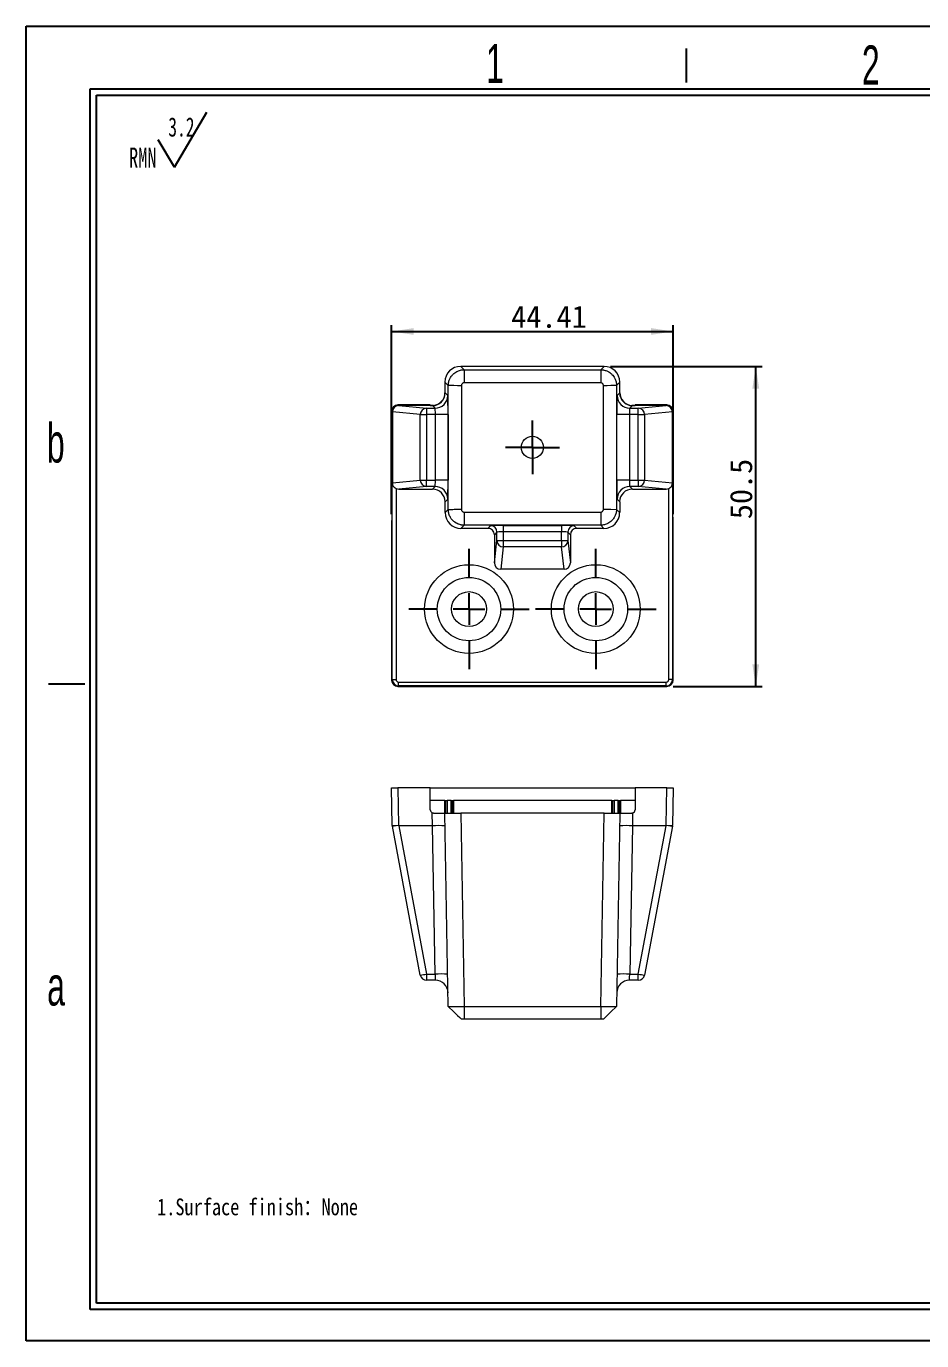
# Model space of a CAD drawing. Header units: millimetres. Extents: x 2 to 295, y 1 to 209.
# Drawn here: x 1.6 to 142.8, y 1.3 to 208.7 of the extents above; entities that cross this region are included whole.
import ezdxf

# ---------------------------------------------------------------- set-up
doc = ezdxf.new("R2010")
doc.units = ezdxf.units.MM
doc.layers.add('SLD-0', color=179, linetype='Continuous')
doc.styles.add('SLDTEXTSTYLE0', font='SIMSUN.TTC', dxfattribs={"width": 0.67})
doc.styles.add('SLDTEXTSTYLE15', font='SIMSUN.TTC')
doc.styles.add('SLDTEXTSTYLE5', font='SIMSUN.TTC', dxfattribs={"width": 0.8, "bigfont": 'bigfont'})
doc.styles.add('SLDTEXTSTYLE8', font='GOTHIC.TTF', dxfattribs={"width": 0.61171})
doc.dimstyles.new('SLDDIMSTYLE0', dxfattribs={"dimtxt": 3.5, "dimasz": 3.5, "dimexe": 0, "dimexo": 0.0625, "dimgap": 0.875, "dimtad": 2, "dimrnd": 1e-09, "dimzin": 12, "dimdsep": 46, "dimtxsty": 'SLDTEXTSTYLE0', "dimsah": 1, "dimcen": 0.09, "dimadec": 0, "dimazin": 3, "dimtfac": 1, "dimtofl": 0, "dimtmove": 0, "dimatfit": 3, "dimfxl": 0, "dimfrac": 2, "dimtolj": 1, "dimtzin": 12, "dimarcsym": 0})

# ---------------------------------------------------------------- blocks, each defined once
blk = doc.blocks.new('SW_NOTE_0')
at = {"layer": 'SLD-0', "color": 0}
for q in [(12.27, 9.26), (4.6, 4.92)]:
    blk.add_line((7.16, 0.59), q, dxfattribs=at)
at = {"layer": 'SLD-0', "color": 0, "attachment_point": 1, "style": 'SLDTEXTSTYLE0'}
for s, insert, char_height in [('3.2', (6.19, 8.45), 3.032), ('RMN', (0, 3.69), 3.175)]:
    blk.add_mtext(s, dxfattribs=dict(at, insert=insert, char_height=char_height))
blk = doc.blocks.new('_D')
at = {"layer": 'SLD-0', "color": 5}
for p, q in [((59.21, 131.72), (59.21, 161.52)), ((59.21, 160.52), (103.62, 160.52)), ((103.62, 131.72), (103.62, 161.52))]:
    blk.add_line(p, q, dxfattribs=at)
for points in [[(59.21, 160.52), (62.71, 159.99), (62.71, 161.06)], [(103.62, 160.52), (100.12, 161.06), (100.12, 159.99)]]:
    blk.add_solid(points, dxfattribs=at)
at = {"layer": 'SLD-0', "color": 5, "insert": (78.08, 164.6), "char_height": 3.5, "attachment_point": 1, "style": 'SLDTEXTSTYLE15'}
blk.add_mtext('44.41', dxfattribs=at)
blk = doc.blocks.new('_D_1')
at = {"layer": 'SLD-0', "color": 5}
for p, q in [((93.72, 155.02), (117.65, 155.02)), ((116.65, 104.52), (116.65, 155.02)), ((103.62, 104.52), (117.65, 104.52))]:
    blk.add_line(p, q, dxfattribs=at)
for points in [[(116.65, 155.02), (116.11, 151.52), (117.19, 151.52)], [(116.65, 104.52), (117.19, 108.02), (116.11, 108.02)]]:
    blk.add_solid(points, dxfattribs=at)
at = {"layer": 'SLD-0', "color": 5, "insert": (112.58, 130.91), "char_height": 3.5, "attachment_point": 1, "rotation": 90, "style": 'SLDTEXTSTYLE15'}
blk.add_mtext('50.5', dxfattribs=at)
blk = doc.blocks.new('SW_CENTERMARKSYMBOL_0')
at = {"layer": 'SLD-0', "color": 0}
for p, q in [((0, 5), (0, 9.5)), ((0, 0), (0, 2.5)), ((-5, 0), (-9.5, 0)), ((0, 0), (-2.5, 0)), ((0, 0), (0, -2.5)), ((0, 0), (2.5, 0)), ((5, 0), (9.5, 0)), ((0, -5), (0, -9.5))]:
    blk.add_line(p, q, dxfattribs=at)
blk = doc.blocks.new('SW_CENTERMARKSYMBOL_1')
at = {"layer": 'SLD-0', "color": 0}
for p, q in [((0, 5), (0, 9.5)), ((0, 0), (0, 2.5)), ((-5, 0), (-9.5, 0)), ((0, 0), (-2.5, 0)), ((0, 0), (0, -2.5)), ((0, 0), (2.5, 0)), ((5, 0), (9.5, 0)), ((0, -5), (0, -9.5))]:
    blk.add_line(p, q, dxfattribs=at)
blk = doc.blocks.new('SW_CENTERMARKSYMBOL_2')
at = {"layer": 'SLD-0', "color": 0}
for p, q in [((0, 2.5), (0, 4.25)), ((0, 0), (0, 2.5)), ((-2.5, 0), (-4.25, 0)), ((0, 0), (-2.5, 0)), ((0, 0), (0, -2.5)), ((0, 0), (2.5, 0)), ((2.5, 0), (4.25, 0)), ((0, -2.5), (0, -4.25))]:
    blk.add_line(p, q, dxfattribs=at)

msp = doc.modelspace()

# ---------------------------------------------------------------- linework, layer by layer
at = {"color": 7, "linetype": 'Continuous', "lineweight": 15}
for p, q in [((70.117, 155.023), (70.65, 154.49)), ((92.718, 155.023), (70.117, 155.023)), ((70.65, 154.49), (70.65, 152.419)), ((70.65, 154.49), (92.186, 154.49)), ((92.186, 154.49), (92.718, 155.023)), ((92.186, 154.49), (92.186, 152.419)), ((68.15, 151.991), (67.618, 152.523)), ((67.618, 152.523), (67.618, 150.857)), ((68.15, 151.991), (68.151, 152.065)), ((68.15, 132.455), (68.15, 151.991)), ((70.221, 151.991), (70.221, 151.991)), ((70.221, 151.991), (70.221, 132.455)), ((92.186, 152.419), (70.65, 152.419)), ((92.615, 151.991), (92.615, 151.991)), ((92.615, 132.455), (92.615, 151.991)), ((94.684, 152.065), (94.685, 151.991)), ((95.218, 152.523), (94.685, 151.991)), ((94.685, 151.991), (94.685, 132.455)), ((95.218, 150.857), (95.218, 152.523)), ((67.618, 150.857), (67.653, 150.822)), ((67.653, 150.822), (68.061, 150.414)), ((94.774, 150.414), (95.183, 150.822)), ((95.183, 150.822), (95.218, 150.857)), ((59.317, 147.824), (59.213, 147.927)), ((59.213, 147.927), (59.213, 142.723)), ((59.317, 147.824), (59.327, 147.824)), ((59.317, 136.655), (59.317, 147.824)), ((63.736, 147.414), (59.327, 147.825)), ((59.327, 147.824), (59.327, 136.655)), ((60.213, 148.927), (60.316, 148.824)), ((65.314, 148.927), (60.213, 148.927)), ((60.316, 148.824), (60.332, 148.823)), ((60.332, 148.823), (64.719, 148.414)), ((65.653, 148.823), (60.332, 148.823)), ((63.736, 147.414), (64.719, 147.414)), ((63.736, 137.066), (63.736, 147.414)), ((64.719, 148.414), (64.719, 147.414)), ((64.719, 148.414), (66.061, 148.414)), ((66.113, 147.414), (64.719, 147.414)), ((64.719, 147.414), (64.719, 137.066)), ((65.314, 148.866), (65.314, 148.927)), ((65.653, 148.823), (65.617, 148.858)), ((66.061, 148.414), (65.653, 148.823)), ((68.113, 147.414), (66.113, 147.414)), ((66.113, 137.066), (66.113, 147.414)), ((68.113, 147.414), (68.113, 137.066)), ((94.723, 137.066), (94.723, 147.414)), ((96.723, 147.414), (94.723, 147.414)), ((96.723, 147.414), (96.723, 137.066)), ((98.116, 147.414), (96.723, 147.414)), ((97.182, 148.823), (96.774, 148.414)), ((96.774, 148.414), (98.116, 148.414)), ((97.218, 148.858), (97.182, 148.823)), ((102.504, 148.823), (97.182, 148.823)), ((97.622, 148.927), (97.622, 148.866)), ((102.623, 148.927), (97.622, 148.927)), ((98.116, 148.414), (102.504, 148.823)), ((98.116, 147.414), (98.116, 148.414)), ((98.116, 137.066), (98.116, 147.414)), ((98.116, 147.414), (99.099, 147.414)), ((103.508, 147.825), (99.099, 147.414)), ((99.099, 147.414), (99.099, 137.066)), ((102.504, 148.823), (102.519, 148.824)), ((102.519, 148.824), (102.623, 148.927)), ((103.508, 136.655), (103.508, 147.824)), ((103.519, 147.824), (103.508, 147.824)), ((103.622, 147.927), (103.519, 147.824)), ((103.519, 147.824), (103.519, 136.655)), ((103.622, 142.723), (103.622, 147.927)), ((59.274, 142.723), (59.213, 142.723)), ((59.283, 131.223), (59.283, 142.223)), ((103.553, 131.223), (103.553, 142.223)), ((103.622, 142.723), (103.561, 142.723)), ((59.327, 136.655), (63.736, 137.066)), ((63.736, 137.066), (64.719, 137.066)), ((64.719, 136.066), (64.719, 137.066)), ((64.719, 137.066), (66.113, 137.066)), ((68.113, 137.066), (66.113, 137.066)), ((96.723, 137.066), (94.723, 137.066)), ((96.723, 137.066), (98.116, 137.066)), ((98.116, 137.066), (98.116, 136.066)), ((98.116, 137.066), (99.099, 137.066)), ((99.099, 137.066), (103.508, 136.655)), ((59.307, 105.612), (59.307, 136.393)), ((59.317, 136.655), (59.327, 136.655)), ((59.907, 135.749), (59.907, 105.612)), ((64.719, 136.066), (60.332, 135.658)), ((60.332, 135.658), (65.653, 135.658)), ((66.061, 136.066), (64.719, 136.066)), ((65.653, 135.658), (66.061, 136.066)), ((98.116, 136.066), (96.774, 136.066)), ((96.774, 136.066), (97.182, 135.658)), ((97.182, 135.658), (102.504, 135.658)), ((102.504, 135.658), (98.116, 136.066)), ((102.928, 105.612), (102.928, 135.749)), ((103.519, 136.655), (103.508, 136.655)), ((103.528, 136.393), (103.528, 105.612)), ((68.061, 134.066), (67.653, 133.658)), ((67.653, 131.957), (67.653, 133.658)), ((95.183, 133.658), (94.774, 134.066)), ((95.183, 133.658), (95.183, 131.957)), ((59.213, 130.723), (59.213, 105.518)), ((59.213, 130.723), (59.274, 130.723)), ((67.653, 131.957), (68.15, 132.455)), ((68.151, 132.381), (68.15, 132.455)), ((70.221, 132.455), (70.221, 132.454)), ((70.65, 132.026), (92.186, 132.026)), ((70.65, 132.026), (70.65, 129.955)), ((92.186, 132.026), (92.186, 129.955)), ((92.615, 132.455), (92.615, 132.454)), ((94.685, 132.455), (94.684, 132.381)), ((94.685, 132.455), (95.183, 131.957)), ((103.561, 130.723), (103.622, 130.723)), ((103.622, 105.518), (103.622, 130.723)), ((70.65, 129.955), (70.152, 129.458)), ((74.418, 129.458), (70.152, 129.458)), ((92.186, 129.955), (70.65, 129.955)), ((74.418, 129.458), (74.826, 129.866)), ((75.826, 128.866), (75.418, 128.458)), ((75.826, 127.524), (75.826, 128.866)), ((76.826, 129.9), (86.009, 129.9)), ((76.826, 129.9), (76.826, 128.9)), ((86.009, 128.9), (76.826, 128.9)), ((76.826, 128.9), (76.826, 127.524)), ((86.009, 129.9), (86.009, 128.9)), ((86.009, 127.524), (86.009, 128.9)), ((87.009, 128.866), (87.009, 127.524)), ((87.418, 128.458), (87.009, 128.866)), ((88.009, 129.866), (88.418, 129.458)), ((92.683, 129.458), (88.418, 129.458)), ((92.683, 129.458), (92.186, 129.955)), ((75.418, 128.458), (75.418, 124.024)), ((75.418, 124.024), (75.826, 127.524)), ((75.826, 127.524), (76.826, 127.524)), ((76.826, 126.535), (76.415, 123.015)), ((76.826, 127.524), (86.009, 127.524)), ((76.826, 127.524), (76.826, 126.535)), ((86.009, 126.535), (76.826, 126.535)), ((86.009, 127.524), (86.009, 126.535)), ((86.009, 127.524), (87.009, 127.524)), ((86.42, 123.015), (86.009, 126.535)), ((87.009, 127.524), (87.418, 124.024)), ((87.418, 128.458), (87.418, 124.024)), ((86.42, 123.015), (76.415, 123.015)), ((59.213, 105.518), (59.307, 105.612)), ((59.307, 105.612), (59.907, 105.612)), ((60.307, 104.612), (60.213, 104.518)), ((60.213, 104.518), (102.623, 104.518)), ((60.307, 104.612), (60.307, 105.212)), ((60.307, 105.212), (102.528, 105.212)), ((102.528, 104.612), (60.307, 104.612)), ((102.528, 104.612), (102.528, 105.212)), ((102.623, 104.518), (102.528, 104.612)), ((103.528, 105.612), (102.928, 105.612)), ((103.528, 105.612), (103.622, 105.518)), ((59.317, 82.59), (59.213, 88.54)), ((59.213, 88.54), (60.213, 88.54)), ((60.213, 88.54), (60.316, 82.624)), ((65.314, 88.54), (60.213, 88.54)), ((65.314, 85.04), (65.314, 88.54)), ((65.314, 88.54), (97.622, 88.54)), ((97.622, 88.54), (97.622, 85.04)), ((102.623, 88.54), (97.622, 88.54)), ((102.519, 82.624), (102.623, 88.54)), ((102.623, 88.54), (103.622, 88.54)), ((103.622, 88.54), (103.519, 82.59)), ((67.583, 86.54), (65.314, 86.54)), ((67.583, 84.54), (67.583, 86.54)), ((67.583, 86.54), (67.783, 86.54)), ((67.783, 84.54), (67.783, 86.54)), ((67.783, 86.54), (67.983, 86.54)), ((67.983, 86.54), (67.983, 84.54)), ((68.583, 86.54), (67.983, 86.54)), ((68.583, 84.54), (68.583, 86.54)), ((68.583, 86.54), (68.783, 86.54)), ((68.783, 86.54), (68.783, 84.54)), ((68.783, 86.54), (68.983, 86.54)), ((68.983, 86.54), (68.983, 84.54)), ((93.922, 86.54), (68.983, 86.54)), ((93.922, 84.54), (93.922, 86.54)), ((93.922, 86.54), (94.122, 86.54)), ((94.122, 84.54), (94.122, 86.54)), ((94.122, 86.54), (94.322, 86.54)), ((94.322, 86.54), (94.322, 84.54)), ((94.922, 86.54), (94.322, 86.54)), ((94.922, 84.54), (94.922, 86.54)), ((94.922, 86.54), (95.122, 86.54)), ((95.122, 86.54), (95.122, 84.54)), ((95.122, 86.54), (95.322, 86.54)), ((95.322, 86.54), (95.322, 84.54)), ((97.622, 86.54), (95.322, 86.54)), ((65.653, 82.54), (65.617, 84.58)), ((65.814, 84.54), (67.618, 84.54)), ((67.618, 84.54), (70.117, 84.54)), ((68.15, 54.04), (67.618, 84.54)), ((92.718, 84.54), (70.117, 84.54)), ((70.117, 84.54), (70.65, 54.04)), ((92.186, 54.04), (92.718, 84.54)), ((92.718, 84.54), (95.218, 84.54)), ((95.218, 84.54), (94.685, 54.04)), ((95.218, 84.54), (97.122, 84.54)), ((97.218, 84.549), (97.182, 82.54)), ((63.736, 58.97), (59.327, 82.49)), ((59.327, 82.49), (59.327, 82.49)), ((60.316, 82.624), (60.332, 82.54)), ((65.653, 82.54), (60.332, 82.54)), ((60.332, 82.54), (64.719, 59.137)), ((66.061, 59.137), (65.653, 82.54)), ((97.182, 82.54), (96.774, 59.137)), ((102.504, 82.54), (97.182, 82.54)), ((98.116, 59.137), (102.504, 82.54)), ((103.508, 82.49), (99.099, 58.97)), ((102.504, 82.54), (102.519, 82.624)), ((64.719, 59.137), (66.061, 59.137)), ((64.719, 59.137), (64.719, 58.154)), ((66.113, 58.154), (64.719, 58.154)), ((98.116, 58.154), (96.723, 58.154)), ((96.774, 59.137), (98.116, 59.137)), ((98.116, 58.154), (98.116, 59.137)), ((68.15, 54.04), (68.151, 54.038)), ((70.65, 54.04), (92.186, 54.04)), ((70.65, 54.04), (70.65, 52.04)), ((92.186, 54.04), (92.186, 52.04)), ((94.684, 54.038), (94.685, 54.04)), ((92.186, 52.04), (70.65, 52.04))]:
    msp.add_line(p, q, dxfattribs=at)
at = {"color": 7, "linetype": 'Continuous', "lineweight": 15, "flags": 128}
for points in [[(68.151, 152.065), (69.024, 152.034), (69.622, 152.012), (69.964, 152), (70.221, 151.991)], [(92.615, 151.991), (92.872, 152), (93.213, 152.012), (93.812, 152.034), (94.684, 152.065)], [(94.684, 132.381), (93.812, 132.412), (93.213, 132.433), (92.872, 132.445), (92.615, 132.454)], [(66.061, 59.137), (66.072, 58.944), (66.081, 58.759), (66.09, 58.59), (66.098, 58.441), (66.104, 58.319), (66.109, 58.229), (66.112, 58.173), (66.113, 58.154)], [(96.723, 58.154), (96.724, 58.173), (96.726, 58.229), (96.731, 58.319), (96.738, 58.441), (96.745, 58.59), (96.754, 58.759), (96.764, 58.944), (96.774, 59.137)], [(68.151, 54.038), (69.024, 53.196), (69.622, 52.618), (69.964, 52.288), (70.221, 52.04)], [(92.615, 52.04), (92.872, 52.288), (93.213, 52.618), (93.812, 53.196), (94.684, 54.038)]]:
    msp.add_lwpolyline(points, dxfattribs=at)
at = {"color": 7, "linetype": 'Continuous', "lineweight": 15}
for centre, radius in [((81.418, 142.24), 1.75), ((71.418, 116.723), 7), ((91.418, 116.723), 7), ((71.418, 116.723), 5), ((91.418, 116.723), 5), ((71.418, 116.723), 2.75), ((91.418, 116.723), 2.75)]:
    msp.add_circle(centre, radius, dxfattribs=at)
for centre, radius, start, end in [((65.652, 150.823), 2, 270.02041, 359.97956), ((66.061, 150.415), 2, 270.02045, 359.97955), ((96.775, 150.415), 2, 180.02045, 269.97955), ((97.183, 150.823), 2, 180.02044, 269.97959), ((59.327, 147.858), 0.0331, 251.27987, 269.2382), ((64.731, 147.419), 0.995, 90.71003, 180.27065), ((98.104, 147.419), 0.995, 359.72935, 89.28997), ((103.508, 147.858), 0.0331, 270.7618, 288.72013), ((64.731, 137.061), 0.995, 179.72934, 269.28997), ((98.104, 137.061), 0.995, 270.71003, 0.27066), ((66.061, 134.066), 2, 0.02045, 89.97952), ((96.775, 134.066), 2, 90.02048, 179.97955), ((74.826, 128.866), 1, 0.02042, 89.97959), ((88.009, 128.866), 1, 90.02041, 179.97958), ((76.824, 127.532), 0.997, 180.48716, 270.13773), ((86.012, 127.532), 0.997, 269.86227, 359.51284), ((65.814, 85.04), 0.5, 180, 246.77625), ((97.122, 85.04), 0.5, 281.00299, 0), ((59.917, 82.601), 0.6, 180.99969, 190.61674), ((59.917, 82.601), 0.6, 181, 190.61785), ((66.653, 53.884), 28.673, 88.00164, 91.99836), ((96.183, 53.884), 28.673, 88.00164, 91.99836), ((102.919, 82.601), 0.6, 349.38326, 359.00031), ((61.798, 73.368), 14.527, 277.66564, 281.59828), ((64.719, 59.154), 1, 190.61785, 270), ((67.061, 30.482), 28.672, 88.00159, 91.99841), ((66.113, 56.154), 2, 1, 90), ((96.723, 56.154), 2, 90, 179), ((95.774, 30.482), 28.672, 88.00159, 91.99841), ((101.037, 73.368), 14.527, 258.40172, 262.33436), ((98.116, 59.154), 1, 270, 349.38215)]:
    msp.add_arc(centre, radius, start, end, dxfattribs=at)
for centre, major_axis, ratio, start_param, end_param in [((70.118, 152.522), (-1.768, 1.768), 0.9996955, 5.4979394, 7.0684312), ((92.717, 152.522), (1.768, 1.768), 0.9996955, 5.4979394, 7.0684312), ((65.617, 150.858), (-1.415, 1.415), 0.9996955, 2.454719, 3.9268385), ((68.06, 147.414), (0, 3), 0.0174551, 4.712389, 6.265732), ((94.775, 147.414), (0, 3), 0.0174551, 0.0174533, 1.5707963), ((97.218, 150.858), (-1.415, -1.415), 0.9996955, 5.4979394, 7.0207852), ((60.213, 147.927), (-0.707, 0.707), 0.9996955, 5.4979394, 7.0684312), ((60.316, 147.824), (0.474, 0.881), 0.9989325, 0.4944897, 2.0620703), ((60.358, 147.782), (0.966, -0.411), 0.9447058, 3.5208745, 3.5237856), ((60.316, 147.824), (0.119, 0.993), 0.9889157, 0.120817, 1.6883976), ((59.768, 147.782), (0.411, -0.183), 0.8707794, 3.5076541, 3.5105652), ((65.814, 148.866), (0.5, 0), 0.0174551, 3.1415927, 4.3070581), ((66.061, 147.414), (0, 1), 0.0523652, 4.712389, 6.265732), ((96.775, 147.414), (0, 1), 0.0523652, 0.0174533, 1.5707963), ((97.122, 148.866), (0.5, 0), 0.0174551, 4.9044273, 6.2831853), ((102.519, 147.824), (-0.119, 0.993), 0.9889157, 4.5947877, 6.1623683), ((102.519, 147.824), (-0.474, 0.881), 0.9989325, 4.221115, 5.7886956), ((102.622, 147.927), (0.707, 0.707), 0.9996955, 5.4979394, 7.0684312), ((103.067, 147.782), (0.411, 0.183), 0.8707794, 5.9142127, 5.9171239), ((102.478, 147.782), (0.966, 0.411), 0.9447058, 5.9009923, 5.9039035), ((59.274, 142.223), (0, 0.5), 0.0174551, 4.712389, 6.2831853), ((103.561, 142.223), (0, 0.5), 0.0174551, 0, 1.5707963), ((66.061, 137.066), (0, 1), 0.0523652, 3.1590459, 4.712389), ((68.06, 137.066), (0, 3), 0.0174551, 3.1590459, 4.712389), ((94.775, 137.066), (0, 3), 0.0174551, 1.5707963, 3.1241394), ((96.775, 137.066), (0, 1), 0.0523652, 1.5707963, 3.1241394), ((59.275, 136.615), (0.004, 0.402), 0.1033718, 4.1299781, 4.8143657), ((59.875, 136.615), (-0.034, 1.001), 0.546535, 1.511575, 2.0331769), ((60.335, 136.658), (1.013, 0.094), 0.9827334, 4.1871698, 4.6179251), ((65.652, 133.657), (-1.415, -1.415), 0.9996955, 2.3563468, 3.9268385), ((97.183, 133.657), (-1.415, 1.415), 0.9996955, 5.4979394, 7.0684312), ((102.5, 136.658), (1.013, -0.094), 0.9827334, 4.8068528, 5.2376082), ((102.96, 136.615), (0.034, 1.001), 0.546535, 4.2500084, 4.7716103), ((103.56, 136.615), (-0.004, 0.402), 0.1033718, 1.4688197, 2.1532072), ((59.274, 131.223), (0, 0.5), 0.0174551, 3.1415927, 4.712389), ((70.153, 131.958), (-1.768, -1.768), 0.9996955, 5.4979394, 7.0684312), ((92.682, 131.958), (1.768, -1.768), 0.9996955, 5.4979394, 7.0684312), ((103.561, 131.223), (0, 0.5), 0.0174551, 1.5707963, 3.1415927), ((74.418, 128.457), (0.707, 0.707), 0.9996955, 5.4979394, 7.0684312), ((76.826, 129.865), (2, 0), 0.0174551, 1.5707963, 3.1241394), ((76.826, 128.866), (1, 0), 0.0349101, 1.5707963, 3.1241394), ((86.009, 129.865), (2, 0), 0.0174551, 0.0174533, 1.5707963), ((86.009, 128.866), (1, 0), 0.0349101, 0.0174533, 1.5707963), ((88.418, 128.457), (-0.707, 0.707), 0.9996955, 5.4979394, 7.0684312), ((76.418, 124.026), (-0.117, -1.004), 0.9888548, 4.8298812, 6.3980963), ((86.418, 124.026), (0.117, -1.004), 0.9888548, 6.1682743, 7.7364894), ((60.213, 105.518), (-0.707, -0.707), 0.9996955, 5.4979394, 7.0684312), ((60.307, 105.612), (0.707, -0.707), 0.9999391, 3.9271431, 5.4976349), ((60.307, 105.612), (-0.283, -0.283), 0.9996955, 5.4979394, 7.0684312), ((102.528, 105.612), (0.707, 0.707), 0.9999391, 3.9271431, 5.4976349), ((102.528, 105.612), (0.283, -0.283), 0.9996955, 5.4979394, 7.0684312), ((102.622, 105.518), (0.707, -0.707), 0.9996955, 5.4979394, 7.0684312), ((60.316, 82.641), (0.999, 0.051), 0.0174198, 3.1439176, 4.7114982), ((60.358, 80.248), (-1.041, 2.343), 0.0015931, 0.0037606, 0.0066717), ((60.316, 82.641), (0.989, 0.151), 0.0172423, 3.1421729, 4.7097535), ((102.519, 82.641), (0.999, -0.051), 0.0174198, 4.7132797, 6.2808604), ((102.519, 82.641), (0.989, -0.151), 0.0172423, 4.7150244, 6.2826051), ((102.478, 80.248), (1.041, 2.343), 0.0015931, 6.2765136, 6.2794247)]:
    msp.add_ellipse(centre, major_axis=major_axis, ratio=ratio, start_param=start_param, end_param=end_param, dxfattribs=at)
for points, knots in [([(68.151, 152.065), (68.154, 152.119), (68.159, 152.228), (68.181, 152.389), (68.219, 152.587), (68.286, 152.819), (68.412, 153.122), (68.602, 153.444), (68.868, 153.759), (69.174, 154.021), (69.481, 154.209), (69.782, 154.341), (70.063, 154.426), (70.354, 154.48), (70.55, 154.487), (70.65, 154.49)], [0, 0, 0, 0, 0.0427942, 0.08495, 0.1264674, 0.1999941, 0.2721028, 0.3817779, 0.4904066, 0.5918607, 0.6941877, 0.7699008, 0.8470963, 0.9225051, 1, 1, 1, 1]), ([(92.186, 154.49), (92.233, 154.489), (92.328, 154.488), (92.469, 154.475), (92.607, 154.456), (92.79, 154.419), (93.014, 154.354), (93.317, 154.229), (93.639, 154.038), (93.954, 153.772), (94.216, 153.466), (94.404, 153.159), (94.536, 152.859), (94.617, 152.589), (94.669, 152.323), (94.679, 152.151), (94.684, 152.065)], [0, 0, 0, 0, 0.03713073, 0.07378809, 0.10997209, 0.14568271, 0.21920702, 0.29131343, 0.40098497, 0.5096101, 0.61106097, 0.71338462, 0.78909521, 0.86628828, 0.93234096, 1, 1, 1, 1]), ([(70.65, 152.419), (70.631, 152.419), (70.594, 152.417), (70.539, 152.406), (70.473, 152.384), (70.406, 152.347), (70.339, 152.29), (70.289, 152.227), (70.25, 152.152), (70.231, 152.088), (70.222, 152.033), (70.221, 152.005), (70.221, 151.991)], [0, 0, 0, 0, 0.0829436, 0.1659072, 0.2503127, 0.3931435, 0.5003627, 0.6431906, 0.7504127, 0.8754571, 0.9371579, 1, 1, 1, 1]), ([(92.615, 151.991), (92.614, 152.01), (92.612, 152.047), (92.601, 152.102), (92.579, 152.168), (92.542, 152.234), (92.485, 152.301), (92.422, 152.352), (92.347, 152.391), (92.283, 152.41), (92.228, 152.418), (92.2, 152.419), (92.186, 152.419)], [0, 0, 0, 0, 0.0827192, 0.1654658, 0.2496505, 0.3924812, 0.4997003, 0.6425282, 0.7497502, 0.8747945, 0.936819, 1, 1, 1, 1]), ([(59.401, 136.152), (59.37, 136.188), (59.347, 136.227), (59.316, 136.308), (59.308, 136.351), (59.307, 136.393)], [0, 0, 0, 0, 0.5, 0.5, 1, 1, 1, 1]), ([(59.401, 136.152), (59.456, 136.086), (59.526, 136.009), (59.696, 135.866), (59.796, 135.799), (59.907, 135.749)], [0, 0, 0, 0, 0.5, 0.5, 1, 1, 1, 1]), ([(102.928, 135.749), (103.04, 135.799), (103.14, 135.866), (103.309, 136.008), (103.379, 136.087), (103.435, 136.152)], [0, 0, 0, 0, 0.5, 0.5, 1, 1, 1, 1]), ([(103.435, 136.152), (103.466, 136.188), (103.488, 136.227), (103.519, 136.308), (103.527, 136.351), (103.528, 136.393)], [0, 0, 0, 0, 0.5, 0.5, 1, 1, 1, 1]), ([(70.221, 132.454), (70.135, 132.451), (70.049, 132.448), (69.964, 132.445), (69.673, 132.435), (69.382, 132.424), (69.091, 132.414), (68.778, 132.403), (68.465, 132.392), (68.151, 132.381), (68.151, 132.381), (68.151, 132.381), (68.151, 132.381)], [-0.000357793, -0.000357793, -0.000357793, -0.000357793, 0, 0, 0, 0.0012132601, 0.0012132601, 0.0012132601, 0.0025199338, 0.0025199338, 0.0025199338, 0.0025203039, 0.0025203039, 0.0025203039, 0.0025203039]), ([(70.65, 129.955), (70.602, 129.956), (70.507, 129.957), (70.367, 129.97), (70.229, 129.989), (70.046, 130.026), (69.822, 130.091), (69.519, 130.217), (69.196, 130.407), (68.881, 130.673), (68.62, 130.979), (68.431, 131.286), (68.3, 131.587), (68.218, 131.856), (68.167, 132.123), (68.156, 132.294), (68.151, 132.381)], [0, 0, 0, 0, 0.0371307, 0.0737881, 0.1099721, 0.1456827, 0.219207, 0.2913134, 0.400985, 0.5096101, 0.611061, 0.7133846, 0.7890952, 0.8662883, 0.932341, 1, 1, 1, 1]), ([(70.221, 132.454), (70.222, 132.436), (70.223, 132.399), (70.234, 132.343), (70.256, 132.278), (70.293, 132.211), (70.35, 132.144), (70.413, 132.093), (70.488, 132.055), (70.552, 132.036), (70.607, 132.027), (70.636, 132.026), (70.65, 132.026)], [0, 0, 0, 0, 0.0827192, 0.1654658, 0.2496505, 0.3924812, 0.4997003, 0.6425282, 0.7497502, 0.8747945, 0.936819, 1, 1, 1, 1]), ([(92.186, 132.026), (92.204, 132.026), (92.242, 132.028), (92.297, 132.039), (92.363, 132.061), (92.429, 132.098), (92.497, 132.155), (92.547, 132.218), (92.586, 132.293), (92.605, 132.357), (92.613, 132.412), (92.614, 132.44), (92.615, 132.454)], [0, 0, 0, 0, 0.0829436, 0.1659072, 0.2503127, 0.3931435, 0.5003627, 0.6431906, 0.7504127, 0.8754571, 0.9371579, 1, 1, 1, 1]), ([(94.684, 132.381), (94.682, 132.326), (94.676, 132.217), (94.655, 132.056), (94.616, 131.858), (94.55, 131.627), (94.424, 131.323), (94.233, 131.001), (93.967, 130.686), (93.661, 130.425), (93.354, 130.236), (93.054, 130.104), (92.773, 130.02), (92.481, 129.965), (92.285, 129.958), (92.186, 129.955)], [0, 0, 0, 0, 0.0427942, 0.08495, 0.12646739, 0.19999408, 0.27210283, 0.38177792, 0.49040658, 0.59186074, 0.69418771, 0.76990076, 0.84709633, 0.92250508, 1, 1, 1, 1]), ([(68.151, 54.038), (68.154, 54.038), (68.159, 54.036), (68.181, 54.034), (68.219, 54.032), (68.286, 54.03), (68.412, 54.027), (68.602, 54.025), (68.868, 54.024), (69.174, 54.025), (69.481, 54.027), (69.782, 54.029), (70.063, 54.032), (70.354, 54.035), (70.55, 54.038), (70.65, 54.04)], [0, 0, 0, 0, 0.0427942, 0.08495, 0.1264674, 0.1999941, 0.2721028, 0.3817779, 0.4904066, 0.5918607, 0.6941877, 0.7699008, 0.8470963, 0.9225051, 1, 1, 1, 1]), ([(92.186, 54.04), (92.233, 54.039), (92.328, 54.038), (92.469, 54.036), (92.607, 54.034), (92.79, 54.032), (93.014, 54.03), (93.317, 54.027), (93.639, 54.025), (93.954, 54.024), (94.216, 54.025), (94.404, 54.027), (94.536, 54.029), (94.617, 54.032), (94.669, 54.035), (94.679, 54.037), (94.684, 54.038)], [0, 0, 0, 0, 0.03713073, 0.07378809, 0.10997209, 0.14568271, 0.21920702, 0.29131343, 0.40098497, 0.5096101, 0.61106097, 0.71338462, 0.78909521, 0.86628828, 0.93234096, 1, 1, 1, 1]), ([(70.65, 52.04), (70.631, 52.04), (70.594, 52.04), (70.539, 52.04), (70.473, 52.04), (70.406, 52.04), (70.339, 52.04), (70.289, 52.04), (70.25, 52.04), (70.231, 52.04), (70.222, 52.04), (70.221, 52.04), (70.221, 52.04)], [0, 0, 0, 0, 0.0829436, 0.1659072, 0.2503127, 0.3931435, 0.5003627, 0.6431906, 0.7504127, 0.8754571, 0.9371579, 1, 1, 1, 1]), ([(92.615, 52.04), (92.614, 52.04), (92.612, 52.04), (92.601, 52.04), (92.579, 52.04), (92.542, 52.04), (92.485, 52.04), (92.422, 52.04), (92.347, 52.04), (92.283, 52.04), (92.228, 52.04), (92.2, 52.04), (92.186, 52.04)], [0, 0, 0, 0, 0.0827192, 0.1654658, 0.2496505, 0.3924812, 0.4997003, 0.6425282, 0.7497502, 0.8747945, 0.936819, 1, 1, 1, 1])]:
    msp.add_open_spline(points, degree=3, knots=knots, dxfattribs=at)
for points in [[(65.814, 148.867), (65.747, 148.86), (65.68, 148.858), (65.617, 148.858)], [(97.218, 148.858), (97.186, 148.858), (97.154, 148.858), (97.122, 148.86)], [(65.814, 84.54), (65.747, 84.54), (65.68, 84.553), (65.617, 84.58)], [(97.218, 84.549), (97.186, 84.543), (97.154, 84.54), (97.122, 84.54)]]:
    msp.add_open_spline(points, degree=3, dxfattribs=at)
at = {"layer": 'SLD-0'}
for p, q in [((1.591, 208.674), (295.107, 208.674)), ((1.591, 1.294), (1.591, 208.674)), ((12.675, 7.219), (12.675, 197.811)), ((12.675, 197.811), (289.181, 197.811)), ((289.181, 7.219), (12.675, 7.219)), ((295.107, 1.294), (1.591, 1.294))]:
    msp.add_line(p, q, dxfattribs=at)
at = {"layer": 'SLD-0', "color": 6, "linetype": 'Continuous'}
for p, q in [((105.701, 199.786), (105.701, 205.169)), ((11.687, 6.231), (11.687, 198.799)), ((11.687, 198.799), (290.169, 198.799)), ((10.805, 104.853), (5.068, 104.853)), ((290.169, 6.231), (11.687, 6.231))]:
    msp.add_line(p, q, dxfattribs=at)

# ---------------------------------------------------------------- block references
at = {"layer": 'SLD-0'}
msp.add_blockref('SW_NOTE_0', (17.795, 185.858), dxfattribs=at)
at = {"layer": 'SLD-0', "color": 1}
for name, p in [('SW_CENTERMARKSYMBOL_2', (81.418, 142.24)), ('SW_CENTERMARKSYMBOL_0', (71.418, 116.723)), ('SW_CENTERMARKSYMBOL_1', (91.418, 116.723))]:
    msp.add_blockref(name, p, dxfattribs=at)

# ---------------------------------------------------------------- texts
at = {"layer": 'SLD-0', "char_height": 6.172, "attachment_point": 1, "style": 'SLDTEXTSTYLE8'}
for s, insert in [('1', (74.111, 205.899)), ('2', (133.388, 205.655)), ('b', (4.835, 146.019)), ('a', (4.88, 60.351))]:
    msp.add_mtext(s, dxfattribs=dict(at, insert=insert))
at = {"layer": 'SLD-0', "color": 5, "insert": (22.229, 23.732), "char_height": 2.64583, "attachment_point": 1, "style": 'SLDTEXTSTYLE5'}
msp.add_mtext('1.Surface finish\\M+18146None', dxfattribs=at)

# ---------------------------------------------------------------- dimensions: what is measured, and where the dimension line sits
at = {"layer": 'SLD-0', "color": 5}
dim = msp.add_linear_dim(base=(103.622, 160.525), p1=(59.213, 130.723), p2=(103.622, 130.723), dimstyle='SLDDIMSTYLE0', dxfattribs=at)
dim.commit()
dim.dimension.update_dxf_attribs({"geometry": '_D', "text_midpoint": (81.478, 160.525), "dimtype": 160})
dim = msp.add_linear_dim(base=(116.6518, 155.0226), p1=(102.6226, 104.5179), p2=(92.7181, 155.0226), angle=90, dimstyle='SLDDIMSTYLE0', dxfattribs=at)
dim.commit()
dim.dimension.update_dxf_attribs({"geometry": '_D_1', "text_midpoint": (116.6518, 133.631), "dimtype": 160})

doc.saveas('drawing.dxf')
